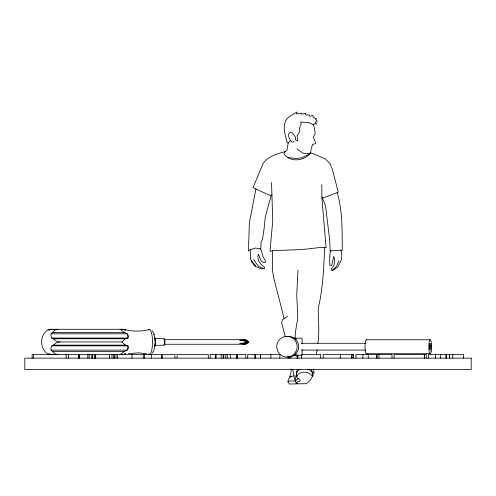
<?xml version="1.0" encoding="UTF-8"?>
<svg xmlns="http://www.w3.org/2000/svg" width="496" height="496" viewBox="0 0 496 496"><rect width="100%" height="100%" fill="white"/><g stroke="black" fill="none" stroke-linecap="round" stroke-linejoin="round"><path stroke-width="0.74" d="M321.836 184.692L321.892 197.848L326.101 247.746L321.141 247.361L302.188 249.538L272.546 250.691L272.354 269.322L273.637 277.624L284.165 318.562M430.838 347.448L430.813 345.551A3.41 0.67 -90 0 0 429.772 344.001A3.41 0.67 -90 0 0 429.84 349.587A3.41 0.67 -90 0 0 430.838 347.318L430.819 345.669M324.75 247.64C323.634 267.896 323.014 288.362 318.277 308.19C318.11 320.069 319.821 331.948 317.744 343.759M297.966 270.06L296.744 295.343L297.811 318.035L295.523 331.44L295.039 338.309M291.208 368.987L290.873 373.414L289.484 376.836L293.985 375.863M317.167 349.792L316.367 354.274M57.995 354.64L55.025 353.884L51.107 350.102L50.89 348.167L51.745 345.886L53.425 345.129L125.327 345.129L127.925 345.886L128.073 348.099L127.298 350.102L124.391 351.459L120.02 354.64M239.94 343.585L248.186 342.345L245.749 344.106L239.94 343.585C248.229 343.666 248.229 340.25 239.94 340.33L245.749 339.81C249.829 341.546 248.403 343.412 244.485 344.255L164.108 344.255M127.825 349.37L128.235 346.623M290.6 140.467L288.182 143.028L287.066 149.848L284.208 152.706L284.041 153.865C290.191 162.899 304.383 160.971 310.595 153.041M255.924 188.976L249.327 222.909L248.49 250.988L250.269 249.556L255.533 248.031L260.865 248.949L260.995 242.37L262.446 239.413L264.089 228.885L265.23 217.112L271.238 195.207M239.94 340.33L248.087 341.409L248.087 342.507M154.281 348.936L153.506 351.205L152.067 353.226M311.29 369.824L312.778 372.732L312.995 375.336L310.136 380.488L306.311 383.687L289.385 384.022L287.909 381.467L288.79 378.485L291.549 376.191M57.995 329.276L55.025 330.032L51.107 333.814L50.89 335.749L51.745 338.03L53.419 338.78L125.339 338.78L127.925 338.03L128.073 335.817L127.298 333.814L124.378 332.444L120.02 329.276M338.935 260.735L336.53 266.234L332.041 270.605L331.44 268.832C334.75 265.571 335.668 260.617 333.703 256.407L331.781 265.255L330.572 265.782L329.896 265.403L329.592 260.623L330.082 252.941L331.099 250.79L342.327 250.102C342.023 230.894 342.742 211.327 337.212 192.628L338.247 192.212L332.661 170.395L329.939 163.488L325.351 158.974L312.598 153.4L310.186 152.966L309.436 153.481L306.571 153.723L303.062 153.177L297.023 148.974M300.173 369.408L298.89 370.047L296.992 372.124L295.275 378.863L296.087 383.017L298.003 381.492L299.627 381.35L300.247 380.68L299.572 379.409L297.129 377.859L296.813 376.743L297.761 374.61C301.872 370.58 309.275 371.715 312.468 376.328M154.783 346.357L154.981 346.047A4.718 1.221 -90 0 0 154.981 337.869L154.783 337.559M242.575 339.971L245.749 339.81M245.749 344.106L243.269 343.988M297.947 369.222L296.304 371.51L296.813 376.743M310.186 152.966L310.942 152.005L310.899 149.935L312.585 144.299L315.406 143.759L315.58 142.817L313.757 138.403L313.646 136.226L315.251 133.579L313.937 126.12L313.069 124.694L309.609 122.884L300.632 121.935L301.202 123.566L299.541 128.315L299.894 131.124L297.141 135.836L297.581 140.845L295.597 139.959L295.343 136.97L292.789 133.319L291.406 132.401L289.769 132.624L288.635 134.106L288.635 136.462L290.117 139.866L291.939 142.104L293.074 142.104L294.023 141.186M260.245 248.843L261.386 250.505L262.936 256.451L265.868 261.795L265.261 262.427L263.196 262.458L261.181 260.877L258.366 254.181C256.407 259.427 260.202 264.473 264.517 267.084L264.659 268.113L263.971 268.745L262.936 268.342L262.471 268.875L261.082 268.733L255.967 266.563L250.554 259.222L250.269 249.556M53.419 338.78L56.209 341.093L59.892 341.955L121.917 341.955L125.339 338.78M53.425 345.129L56.209 342.823L59.892 341.955M48.292 329.71C39.37 334.812 39.37 349.103 48.292 354.206M313.069 124.694L314.452 123.616L316.684 124.273L315.313 122.202L317.242 121.291L315.673 119.232L316.529 118.804L313.137 117.391L312.988 115.463L309.845 116.275L309.541 115.01L305.542 114.855L305.741 113.392L301.692 114.198L301.537 113.138L296.521 113.944L297.104 111.978L291.66 115.109L287.048 118.656C281.759 126.065 285.25 134.484 287.141 142.315L288.182 143.028M298.201 378.758L295.759 380.537L294.841 380.172L292.733 369.501M247.38 342.779L247.988 342.345M287.692 316.157L282.46 319.722L281.623 322.605L285.293 336.765M245.861 343.778L246.872 343.114M124.911 329.883L125.736 329.883L123.994 329.883M309.802 153.983L301.63 157.759L296.651 158.528L287.525 157.567M49.395 329.883L51.175 329.276M337.212 192.628L324.533 197.458L321.892 197.848M272.546 250.691L270.029 251.447L272.744 220.466L271.523 182.578M52.929 329.58L54.207 329.276M125.538 354.032L122.958 354.64L49.29 354.64L48.137 354.032L50.443 354.032M149.315 329.536C141.614 331.526 133.443 331.607 125.699 329.778M122.314 354.404L121.074 354.64M287.909 381.467L290.501 380.94L295.672 381.145M248.186 342.345L246.109 342.724M285.535 151.491C277.45 153.63 267.933 156.339 263.023 163.63L253.01 187.631L269.495 195.219L272.068 195.188M128.297 353.598L138.843 352.842L146.729 353.784M331.099 250.79L330.144 250.889L329.673 239.903L325.525 205.896L322.412 197.768M332.407 270.246L333.225 270.196L337.863 266.867L341.558 259.501L341.794 253.754L340.919 250.145M164.108 345.148L154.702 345.396M50.443 329.883L48.137 329.883L49.29 329.276L122.965 329.276L125.538 329.883M52.706 332.444L124.378 332.444M51.107 333.814L127.298 333.814M51.745 338.03L127.925 338.03M293.644 338.191L302.107 338.191L302.107 343.61M154.702 338.52L164.108 338.768M164.108 339.661L245.551 339.661M366.377 339.766L430.181 339.766M301.332 343.269L365.558 343.269M51.745 345.886L127.925 345.886M51.107 350.102L127.298 350.102M301.432 350.071L365.657 350.071M52.7 351.459L124.391 351.459M366.377 353.71L430.181 353.71M123.994 354.032L125.736 354.032L124.911 354.032M48.651 354.38L32.135 354.38L32.135 358.143M124.812 354.38L174.952 354.38L174.952 358.143M280.091 354.38L247.715 354.38L247.715 358.143M301.723 354.38L320.714 354.38L320.714 358.143M353.834 354.38L323.15 354.38L323.15 358.143M293.644 355.223L302.107 355.223L302.107 349.804M121.061 329.276L122.307 329.511M246.109 341.192L248.186 341.57M52.929 354.336L54.207 354.64M312.778 372.732L314.21 373.091L313.373 369.08M51.181 354.64L49.395 354.032M296.087 383.017L297.904 383.687M307.694 369.216L309.566 369.929L311.879 371.944L312.995 375.336M255.638 266.123L254.777 265.782L251.683 261.969L251.46 260.45M262.936 268.342L258.478 266.247L253.537 259.724M245.353 339.81L247.988 341.57M125.327 345.129L121.917 341.955M152.067 330.689L153.506 332.711L154.206 334.682M127.825 334.546L128.235 337.292M463.524 358.143L463.524 354.38L428.432 354.38L428.432 358.143M452.774 354.38L452.774 358.143M449.661 354.38L449.661 358.143M449.525 354.38L449.525 358.143M449.426 354.38L449.426 358.143M446.493 354.38L446.493 358.143M446.357 354.38L446.357 358.143M445.879 354.38L445.879 358.143M440.684 354.38L440.684 358.143M435.401 354.38L435.401 358.143M426.3 358.143L426.3 354.38L394.078 354.38L394.078 358.143M424.409 354.38L424.409 358.143M424.328 354.38L424.328 358.143M392.001 358.143L392.001 354.38L355.961 354.38L355.961 358.143M378.963 354.38L378.963 358.143M377.003 354.38L377.003 358.143M376.793 354.38L376.793 358.143M368.206 354.38L368.206 358.143M362.929 354.38L362.929 358.143M353.592 354.38L353.592 358.143M352.104 354.38L352.024 358.143M351.825 354.38L351.825 358.143M340.287 354.38L340.287 358.143M301.723 355.136L301.723 358.143M297.922 355.136L297.922 358.143M297.464 355.136L297.464 358.143M297.278 355.136L297.278 358.143M297.116 355.136L297.116 358.143M295.852 338.191L295.852 339.741M295.852 353.673L295.852 355.223M290.854 356.636L290.854 358.143M289.032 356.636L289.032 358.143M288.932 356.636L288.932 358.143M279.856 354.38L279.856 358.143M270.897 354.38L270.897 358.143M260.437 354.38L260.437 358.143M255.353 354.38L255.353 358.143M254.801 354.38L254.801 358.143M245.818 358.143L245.818 354.38L210.168 354.38L210.168 358.143M237.169 354.38L237.169 358.143M237.069 354.38L237.069 358.143M236.952 354.38L236.952 358.143M230.256 354.38L230.237 358.143M227.286 354.38L227.286 358.143M225.785 354.38L225.785 358.143M223.777 354.38L223.777 358.143M223.522 354.38L223.522 358.143M223.15 354.38L223.15 358.143M221.16 354.38L221.16 358.143M215.958 354.38L215.958 358.143M215.76 354.38L215.76 358.143M208.277 358.143L208.277 354.38L177.041 354.38L177.041 358.143M161.994 358.143L161.994 354.38L161.919 358.143M151.323 354.38L151.323 358.143M144.665 354.38L144.665 358.143M143.288 354.38L143.288 358.143M132.023 354.38L132.023 358.143M117.527 354.38L117.527 358.143M116.027 354.38L116.027 358.143M114.142 354.38L114.142 358.143M113.869 354.38L113.869 358.143M111.978 354.38L111.978 358.143M109.653 354.38L109.653 358.143M95.672 354.38L95.672 358.143M95.536 354.38L95.536 358.143M94.531 354.38L94.531 358.143M92.281 354.38L92.281 358.143M91.927 354.38L91.927 358.143M89.15 354.38L89.15 358.143M87.811 354.38L87.811 358.143M79.168 354.38L79.168 358.143M78.932 354.38L78.932 358.143M78.852 354.38L78.814 358.143M78.734 354.38L78.734 358.143M68.491 354.38L68.529 358.143M66.129 354.38L66.129 358.143M33.499 354.38L33.499 358.143M366.73 353.468A6.969 1.364 -90 0 1 365.013 346.735A6.969 1.364 -90 0 1 366.73 340.008M287.147 336.431A10.36 10.224 90 0 1 298.71 346.71A10.36 10.224 90 0 1 287.147 356.984M148.484 329.964A12.419 3.212 -90 0 1 152.532 341.955A12.419 3.212 -90 0 1 148.484 353.952M153.785 334.161A9.002 2.331 -90 0 1 154.944 341.372M154.944 342.544A9.002 2.331 -90 0 1 154.262 348.322M163.897 338.873A3.193 0.825 -90 0 1 164.932 341.955A3.193 0.825 -90 0 1 163.897 345.042M164.405 339.971A2.3 0.595 -90 0 1 164.405 343.945M155.05 339.326A3.726 0.967 -90 0 1 155.205 340.095M155.205 343.821A3.726 0.967 -90 0 1 155.05 344.59M471.2 358.143L24.8 358.143L24.8 369.576L471.2 369.576L471.2 358.143M260.574 358.143L260.574 354.38L260.555 358.143M295.821 351.887A10.36 10.224 -90 0 0 286.967 336.344A10.36 10.224 -90 0 0 278.113 351.887A10.36 10.224 -90 0 0 295.821 351.887M431.148 351.664A6.969 1.364 -90 0 0 430.534 340.008A6.969 1.364 -90 0 0 428.86 348.539A6.969 1.364 -90 0 0 431.148 351.664"/></g></svg>
